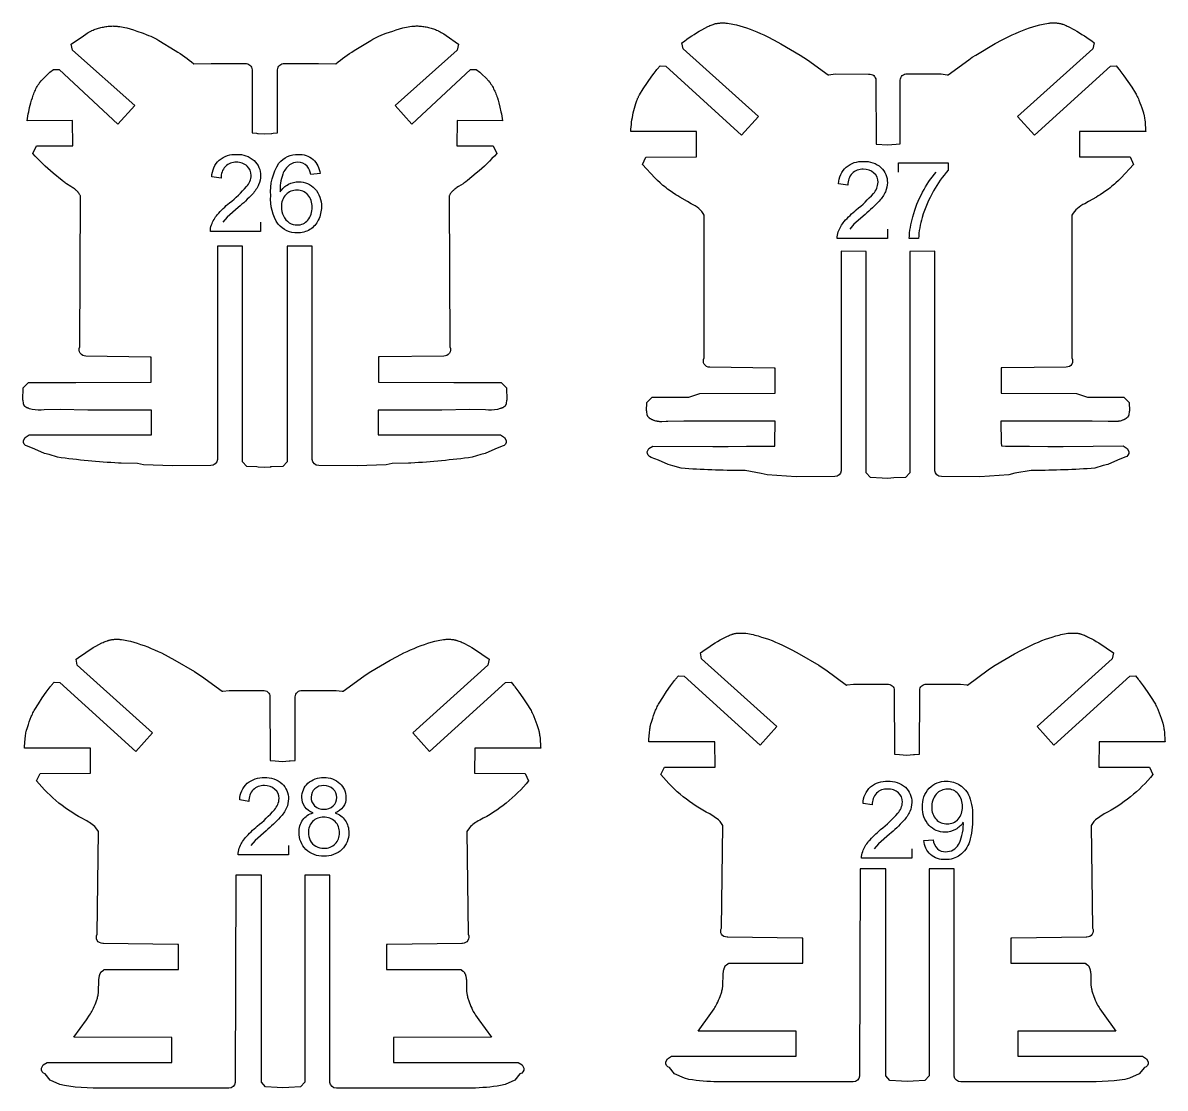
# Model space of a CAD drawing. Extents: x -306 to 77, y -230 to 818.
# Drawn here: x -287.9 to -139.8, y 146.2 to 284.4 of the extents above; entities that cross this region are included whole.
import ezdxf

# ---------------------------------------------------------------- set-up
doc = ezdxf.new("R2010")
doc.units = 0
doc.layers.add('LAYER_1', color=18, linetype='CONTINUOUS')
doc.layers.add('LETTERS', color=1, linetype='CONTINUOUS')

msp = doc.modelspace()

# ---------------------------------------------------------------- linework, layer by layer
at = {"layer": 'LAYER_1'}
for points in [[(-255.8, 226.83), (-255.79, 226.83), (-255.79, 226.83), (-255.79, 226.83), (-255.79, 226.83), (-255.79, 226.83), (-255.79, 226.83), (-255.78, 226.83), (-255.78, 226.83), (-255.78, 226.83), (-255.78, 226.83), (-255.78, 226.83), (-255.78, 226.83), (-255.78, 226.83), (-255.78, 226.83), (-255.78, 226.83), (-255.78, 226.83), (-255.78, 226.83), (-255.78, 226.83), (-255.78, 226.83), (-255.78, 226.83), (-255.78, 226.83), (-255.78, 226.83), (-255.78, 226.83), (-255.78, 226.83), (-255.78, 226.83), (-255.78, 226.83), (-255.78, 226.83), (-255.78, 226.83), (-255.78, 226.83), (-255.78, 226.83), (-255.78, 226.83), (-255.79, 226.83), (-255.79, 226.83), (-255.79, 226.83), (-255.79, 226.82), (-255.79, 226.82), (-255.79, 226.82), (-255.85, 226.82), (-256.58, 226.76), (-257.39, 226.82), (-257.57, 226.84), (-258.9, 226.91), (-259.43, 227.51), (-259.43, 255.46), (-262.69, 255.49), (-262.7, 227.78, -0.398282), (-263.54, 227.03), (-268.52, 226.98), (-272.29, 227.09), (-273.06, 227.29), (-275.16, 227.34), (-275.51, 227.34, -0.021615), (-283.44, 228.09), (-284.54, 228.43), (-285.13, 228.59), (-286.38, 229.14), (-287.35, 229.51, -0.399718), (-287.84, 230.25), (-287.63, 230.66), (-287.1, 230.98), (-271.24, 230.98), (-271.25, 234.21), (-279.49, 234.21), (-283.11, 234.28), (-285.18, 234.23, -0.068065), (-286.74, 234.3), (-287.08, 234.39), (-287.15, 234.41), (-287.22, 234.44), (-287.28, 234.46), (-287.31, 234.47), (-287.35, 234.49), (-287.38, 234.5), (-287.41, 234.52), (-287.44, 234.53), (-287.47, 234.55), (-287.5, 234.57), (-287.53, 234.58), (-287.54, 234.59), (-287.56, 234.6), (-287.57, 234.61), (-287.58, 234.62), (-287.6, 234.63), (-287.61, 234.64), (-287.62, 234.65), (-287.64, 234.67), (-287.65, 234.68), (-287.66, 234.69), (-287.67, 234.7), (-287.68, 234.71), (-287.7, 234.73), (-287.71, 234.74), (-287.72, 234.75), (-287.73, 234.77), (-287.74, 234.78), (-287.74, 234.79), (-287.75, 234.8), (-287.76, 234.81), (-287.76, 234.82), (-287.77, 234.83), (-287.78, 234.84), (-287.78, 234.85), (-287.79, 234.86), (-287.79, 234.87), (-287.8, 234.88), (-287.8, 234.89), (-287.81, 234.9), (-287.81, 234.91), (-287.82, 234.94), (-287.83, 234.96), (-287.84, 234.98), (-287.84, 235.01), (-287.85, 235.03), (-287.85, 235.06), (-287.86, 235.08), (-287.87, 235.13), (-287.9, 235.39), (-287.91, 235.44), (-287.92, 235.48), (-287.93, 235.51), (-287.93, 235.53), (-287.91, 237.09), (-287.19, 237.78), (-282.47, 237.79), (-281.04, 237.8), (-271.32, 237.83), (-271.32, 237.83), (-271.27, 237.83), (-271.27, 237.87), (-271.27, 239.43), (-271.27, 241.09), (-271.4, 241.09), (-279.75, 241.21, -0.562041), (-280.55, 242.4), (-280.46, 261.99), (-280.49, 262.06), (-280.53, 262.12), (-280.57, 262.19), (-280.61, 262.25), (-280.65, 262.31), (-280.69, 262.37), (-280.74, 262.43), (-280.76, 262.46), (-280.78, 262.49), (-280.84, 262.55), (-280.89, 262.6), (-280.95, 262.66), (-281, 262.71), (-281.06, 262.76), (-281.12, 262.81), (-281.18, 262.86), (-281.25, 262.91), (-281.35, 262.99), (-281.46, 263.06), (-281.69, 263.21), (-282.26, 263.56), (-282.38, 263.64), (-282.5, 263.72), (-282.62, 263.81), (-282.85, 263.99), (-283.98, 264.95, -0.041112), (-286.63, 267.5), (-286.17, 268.47), (-281.45, 268.49), (-281.48, 271.77), (-287.36, 271.75), (-287.32, 272.05), (-287.28, 272.34), (-287.23, 272.63), (-287.17, 272.91), (-287.05, 273.48), (-286.9, 274.06), (-286.81, 274.4), (-286.7, 274.73), (-286.65, 274.9), (-286.59, 275.07), (-286.52, 275.23), (-286.45, 275.4), (-286.38, 275.56), (-286.31, 275.73), (-286.23, 275.89), (-286.15, 276.04), (-286.06, 276.2), (-285.97, 276.35), (-285.88, 276.49), (-285.78, 276.64), (-285.72, 276.73), (-285.65, 276.81), (-285.58, 276.9), (-285.51, 276.98), (-285.44, 277.06), (-285.36, 277.14), (-284.58, 277.93, 0.016687), (-283.97, 278.4), (-283.23, 278.37), (-275.61, 271.32), (-273.43, 273.74), (-281.5, 280.91), (-281.66, 281.69), (-280.08, 282.78), (-279.76, 282.99), (-279.6, 283.1), (-279.44, 283.19), (-279.27, 283.29), (-279.11, 283.38), (-279.04, 283.41), (-278.97, 283.44), (-278.83, 283.5), (-278.69, 283.56), (-278.55, 283.62), (-278.4, 283.67), (-278.25, 283.72), (-278.1, 283.76), (-277.95, 283.8), (-277.8, 283.84), (-277.64, 283.87), (-277.49, 283.9), (-277.34, 283.93), (-277.18, 283.96), (-277.03, 283.98), (-276.88, 284), (-276.73, 284.01), (-276.62, 284.02), (-276.51, 284.03), (-276.39, 284.03), (-276.28, 284.04), (-276.17, 284.03), (-276.05, 284.03), (-275.94, 284.03), (-275.82, 284.02), (-275.71, 284.01), (-275.6, 283.99), (-275.37, 283.96), (-275.14, 283.93), (-274.91, 283.88), (-274.69, 283.83), (-274.46, 283.78), (-274.01, 283.65), (-273.57, 283.52), (-273.13, 283.38), (-272.31, 283.09), (-271.96, 282.95), (-271.64, 282.82), (-271.34, 282.7), (-271.07, 282.57), (-270.81, 282.44), (-270.56, 282.31), (-270.31, 282.17), (-268.16, 280.85, -0.02848), (-265.76, 279.14), (-263.5, 279.17), (-263.49, 279.17), (-259.11, 279.16, -0.444122), (-258.21, 278.35), (-258.2, 276.97), (-258.2, 276.93), (-258.17, 270.31), (-258.17, 270.3), (-258.17, 270.16), (-257.64, 270.12), (-257.48, 270.11), (-257.39, 270.11), (-256.53, 270.03), (-255.7, 270.1), (-255.66, 270.1), (-255.46, 270.12), (-254.92, 270.16), (-254.92, 270.31), (-254.92, 270.31), (-254.92, 270.31), (-254.89, 276.97), (-254.89, 276.97), (-254.89, 278.35, -0.444376), (-253.99, 279.16), (-249.61, 279.17), (-249.6, 279.17), (-247.33, 279.14, -0.028452), (-244.94, 280.85), (-242.79, 282.17), (-242.54, 282.31), (-242.29, 282.44), (-242.03, 282.57), (-241.75, 282.7), (-241.46, 282.83), (-241.14, 282.96), (-240.79, 283.09), (-239.96, 283.38), (-239.53, 283.52), (-239.08, 283.66), (-238.64, 283.78), (-238.41, 283.83), (-238.18, 283.88), (-237.95, 283.93), (-237.73, 283.97), (-237.5, 284), (-237.38, 284.01), (-237.27, 284.02), (-237.16, 284.03), (-237.04, 284.03), (-236.93, 284.04), (-236.81, 284.04), (-236.7, 284.04), (-236.59, 284.03), (-236.48, 284.03), (-236.36, 284.02), (-236.21, 284), (-236.06, 283.98), (-235.91, 283.96), (-235.76, 283.93), (-235.61, 283.91), (-235.45, 283.88), (-235.3, 283.84), (-235.14, 283.8), (-234.99, 283.76), (-234.84, 283.72), (-234.69, 283.67), (-234.54, 283.62), (-234.4, 283.56), (-234.26, 283.51), (-234.12, 283.44), (-234.06, 283.41), (-233.99, 283.38), (-233.82, 283.29), (-233.66, 283.19), (-233.49, 283.1), (-233.33, 283), (-233.01, 282.79), (-231.44, 281.69), (-231.6, 280.91), (-239.66, 273.74), (-237.48, 271.32), (-229.87, 278.38), (-229.13, 278.4, 0.016493), (-228.51, 277.93), (-227.73, 277.15), (-227.66, 277.07), (-227.59, 276.98), (-227.51, 276.9), (-227.45, 276.81), (-227.38, 276.73), (-227.31, 276.64), (-227.22, 276.5), (-227.12, 276.35), (-227.03, 276.2), (-226.95, 276.05), (-226.87, 275.89), (-226.79, 275.73), (-226.71, 275.57), (-226.64, 275.4), (-226.57, 275.24), (-226.51, 275.07), (-226.45, 274.9), (-226.39, 274.73), (-226.28, 274.4), (-226.19, 274.06), (-226.05, 273.49), (-225.92, 272.92), (-225.87, 272.63), (-225.82, 272.34), (-225.77, 272.05), (-225.73, 271.75), (-231.62, 271.77), (-231.64, 268.49), (-226.92, 268.48), (-226.46, 267.51, -0.041124), (-229.12, 264.95), (-230.24, 263.99), (-230.48, 263.81), (-230.6, 263.72), (-230.72, 263.64), (-230.84, 263.56), (-231.41, 263.21), (-231.63, 263.07), (-231.74, 262.99), (-231.85, 262.91), (-231.91, 262.87), (-231.97, 262.82), (-232.03, 262.77), (-232.09, 262.71), (-232.15, 262.66), (-232.2, 262.61), (-232.26, 262.55), (-232.31, 262.49), (-232.33, 262.46), (-232.36, 262.43), (-232.4, 262.37), (-232.45, 262.31), (-232.49, 262.25), (-232.53, 262.19), (-232.57, 262.12), (-232.6, 262.06), (-232.64, 261.99), (-232.55, 242.4, -0.561976), (-233.35, 241.21), (-241.69, 241.1), (-241.82, 241.1), (-241.82, 239.43), (-241.82, 237.87), (-241.82, 237.83), (-241.77, 237.83), (-241.77, 237.83), (-232.05, 237.8), (-230.62, 237.8), (-225.9, 237.78), (-225.19, 237.09), (-225.16, 235.53), (-225.17, 235.51), (-225.17, 235.49), (-225.18, 235.44), (-225.19, 235.39), (-225.23, 235.13), (-225.24, 235.08), (-225.24, 235.06), (-225.25, 235.04), (-225.25, 235.01), (-225.26, 234.99), (-225.27, 234.96), (-225.27, 234.94), (-225.28, 234.92), (-225.29, 234.91), (-225.29, 234.89), (-225.3, 234.88), (-225.3, 234.87), (-225.31, 234.86), (-225.31, 234.85), (-225.32, 234.84), (-225.32, 234.83), (-225.33, 234.82), (-225.34, 234.81), (-225.34, 234.8), (-225.35, 234.79), (-225.36, 234.78), (-225.37, 234.77), (-225.38, 234.76), (-225.39, 234.74), (-225.4, 234.73), (-225.41, 234.72), (-225.42, 234.7), (-225.43, 234.69), (-225.45, 234.68), (-225.46, 234.67), (-225.47, 234.66), (-225.48, 234.65), (-225.5, 234.64), (-225.51, 234.63), (-225.52, 234.62), (-225.54, 234.61), (-225.55, 234.6), (-225.57, 234.59), (-225.6, 234.57), (-225.62, 234.55), (-225.65, 234.53), (-225.69, 234.52), (-225.72, 234.5), (-225.75, 234.49), (-225.78, 234.48), (-225.81, 234.46), (-225.88, 234.44), (-225.95, 234.42), (-226.01, 234.4), (-226.36, 234.3, -0.068134), (-227.92, 234.23), (-229.99, 234.28), (-233.61, 234.21), (-241.84, 234.22), (-241.85, 230.98), (-225.99, 230.98), (-225.47, 230.66), (-225.25, 230.25, -0.400029), (-225.75, 229.51), (-226.72, 229.14), (-227.97, 228.59), (-228.55, 228.43), (-229.65, 228.1, -0.021576), (-237.59, 227.34), (-237.93, 227.34), (-240.04, 227.29), (-240.8, 227.09), (-244.58, 226.98), (-249.56, 227.03, -0.398236), (-250.39, 227.78), (-250.41, 255.49), (-253.66, 255.46), (-253.66, 227.51), (-254.2, 226.91), (-255.8, 226.83)], [(-175.76, 268.6), (-174.16, 268.73), (-174.13, 277, -0.444466), (-173.23, 277.81), (-168.84, 277.81), (-168.84, 277.81), (-168.03, 277.71), (-167.93, 277.7), (-165.25, 279.66), (-164.79, 279.97), (-164.33, 280.26), (-161.8, 281.75), (-160.93, 282.22), (-160.06, 282.66), (-159.62, 282.87), (-159.17, 283.08), (-158.72, 283.27), (-158.27, 283.45), (-157.82, 283.62), (-157.36, 283.78), (-156.93, 283.93), (-156.49, 284.06), (-156.04, 284.18), (-155.81, 284.24), (-155.58, 284.29), (-155.36, 284.33), (-155.13, 284.37), (-154.9, 284.4), (-154.79, 284.42), (-154.67, 284.43), (-154.56, 284.43), (-154.44, 284.44), (-154.33, 284.44), (-154.22, 284.44), (-154.1, 284.44), (-153.99, 284.44), (-153.88, 284.43), (-153.76, 284.42), (-153.69, 284.41), (-153.62, 284.4), (-153.55, 284.39), (-153.47, 284.38), (-153.4, 284.36), (-153.33, 284.34), (-153.26, 284.32), (-153.19, 284.3), (-153.11, 284.28), (-153.04, 284.26), (-152.9, 284.21), (-152.76, 284.15), (-152.62, 284.09), (-152.48, 284.03), (-152.35, 283.97), (-151.54, 283.55, -0.026021), (-148.99, 281.87), (-149.15, 281.08), (-158.9, 272.31), (-156.72, 269.89), (-146.88, 278.84), (-146.13, 278.87), (-145.77, 278.45), (-145.71, 278.37), (-145.64, 278.28), (-145.12, 277.59), (-144.6, 276.84), (-144.1, 276.08), (-143.63, 275.34), (-143.55, 275.19), (-143.47, 275.05), (-143.39, 274.89), (-143.31, 274.74), (-143.24, 274.58), (-143.17, 274.41), (-143.04, 274.08), (-142.91, 273.75), (-142.8, 273.41), (-142.59, 272.76), (-142.57, 272.69), (-142.55, 272.61), (-142.53, 272.54), (-142.51, 272.47), (-142.48, 272.32), (-142.45, 272.17), (-142.43, 272.02), (-142.41, 271.86), (-142.38, 271.56), (-142.3, 270.49), (-142.28, 270.34), (-150.86, 270.34), (-150.88, 267.06), (-144.32, 267.05), (-143.86, 266.08), (-145.49, 264.35), (-145.83, 264.01), (-146.17, 263.68), (-146.34, 263.53), (-146.52, 263.37), (-146.72, 263.2), (-146.92, 263.04), (-147.13, 262.88), (-147.34, 262.73), (-147.77, 262.43), (-148.2, 262.15), (-148.44, 261.99), (-148.69, 261.84), (-149.7, 261.27), (-150.2, 260.98, 0.166223), (-151.87, 259.49), (-151.86, 240.97, -0.561996), (-152.59, 239.78), (-160.93, 239.67), (-161.06, 239.67), (-161.06, 238), (-161.06, 236.44), (-161.06, 236.4), (-161.01, 236.4), (-161.01, 236.4), (-151.29, 236.37), (-149.86, 235.9), (-145.14, 235.89), (-144.43, 235.2), (-144.4, 234.1), (-144.41, 234.08), (-144.41, 234.06), (-144.42, 234.01), (-144.43, 233.96), (-144.47, 233.7), (-144.48, 233.65), (-144.48, 233.63), (-144.49, 233.6), (-144.49, 233.58), (-144.5, 233.56), (-144.51, 233.53), (-144.51, 233.51), (-144.52, 233.49), (-144.53, 233.47), (-144.53, 233.46), (-144.54, 233.45), (-144.54, 233.44), (-144.55, 233.43), (-144.55, 233.42), (-144.56, 233.41), (-144.56, 233.4), (-144.57, 233.39), (-144.58, 233.38), (-144.58, 233.37), (-144.59, 233.36), (-144.6, 233.35), (-144.6, 233.34), (-144.61, 233.32), (-144.63, 233.31), (-144.64, 233.3), (-144.65, 233.28), (-144.67, 233.26), (-144.7, 233.23), (-144.72, 233.21), (-144.75, 233.19), (-144.78, 233.16), (-144.81, 233.14), (-144.83, 233.12), (-144.86, 233.1), (-144.89, 233.08), (-144.92, 233.06), (-144.96, 233.04), (-144.99, 233.03), (-145.02, 233.01), (-145.05, 232.99), (-145.08, 232.98), (-145.12, 232.96), (-145.19, 232.93), (-145.25, 232.9), (-145.32, 232.88), (-145.39, 232.86), (-145.46, 232.83), (-145.6, 232.79), (-145.65, 232.78), (-145.71, 232.77), (-145.76, 232.76), (-145.81, 232.75), (-145.86, 232.74), (-145.91, 232.73), (-145.96, 232.72), (-146, 232.72), (-146.05, 232.71), (-146.1, 232.71), (-146.19, 232.71), (-146.28, 232.71), (-146.37, 232.71), (-146.94, 232.73), (-147.04, 232.73), (-147.16, 232.73), (-149.23, 232.77), (-152.85, 232.78), (-156.27, 232.79), (-161.08, 232.79), (-161.02, 229.97), (-161.01, 229.55), (-160.47, 229.54), (-159.43, 229.54), (-158.83, 229.54), (-158.63, 229.54), (-157.36, 229.54), (-154.97, 229.5), (-152.98, 229.49), (-145.23, 229.55), (-144.71, 229.23), (-144.49, 228.82, -0.399962), (-144.99, 228.08), (-145.96, 227.71), (-147.21, 227.16), (-147.79, 227), (-148.89, 226.67, -0.016121), (-156.83, 226.37), (-157.17, 226.37), (-159.28, 226.01), (-160.04, 225.81), (-163.82, 225.55), (-168.8, 225.6, -0.398108), (-169.63, 226.35), (-169.65, 254.82), (-172.9, 254.8), (-172.9, 226.08), (-173.44, 225.48), (-174.95, 225.4), (-175.76, 225.33), (-176.48, 225.39), (-177.99, 225.47), (-178.53, 226.07), (-178.53, 254.79), (-181.78, 254.82), (-181.8, 226.34, -0.398145), (-182.63, 225.6), (-187.61, 225.54), (-191.39, 225.8), (-192.15, 226), (-194.26, 226.36), (-194.6, 226.36, -0.016152), (-202.54, 226.66), (-203.64, 226.99), (-204.22, 227.15), (-205.47, 227.71), (-206.44, 228.07, -0.40006), (-206.94, 228.81), (-206.72, 229.22), (-206.2, 229.54), (-198.45, 229.48), (-196.46, 229.5), (-194.07, 229.53), (-192.8, 229.54), (-190.96, 229.54), (-190.41, 229.54), (-190.41, 229.96), (-190.35, 232.78), (-195.16, 232.79), (-198.58, 232.78), (-202.2, 232.77), (-204.27, 232.72), (-204.39, 232.72), (-204.49, 232.72), (-205.06, 232.7), (-205.15, 232.7), (-205.24, 232.7), (-205.33, 232.7), (-205.38, 232.71), (-205.42, 232.71), (-205.47, 232.72), (-205.52, 232.72), (-205.57, 232.73), (-205.62, 232.74), (-205.67, 232.75), (-205.72, 232.76), (-205.78, 232.77), (-205.83, 232.79), (-205.97, 232.83), (-206.04, 232.85), (-206.11, 232.87), (-206.18, 232.9), (-206.24, 232.93), (-206.31, 232.96), (-206.34, 232.97), (-206.38, 232.99), (-206.41, 233), (-206.44, 233.02), (-206.47, 233.04), (-206.5, 233.06), (-206.54, 233.08), (-206.57, 233.09), (-206.59, 233.12), (-206.62, 233.14), (-206.65, 233.16), (-206.68, 233.18), (-206.71, 233.2), (-206.73, 233.23), (-206.76, 233.25), (-206.78, 233.28), (-206.79, 233.29), (-206.8, 233.3), (-206.81, 233.32), (-206.83, 233.33), (-206.83, 233.34), (-206.84, 233.35), (-206.85, 233.36), (-206.85, 233.37), (-206.86, 233.38), (-206.87, 233.39), (-206.87, 233.4), (-206.88, 233.41), (-206.88, 233.42), (-206.89, 233.43), (-206.89, 233.45), (-206.9, 233.46), (-206.9, 233.47), (-206.91, 233.48), (-206.92, 233.5), (-206.92, 233.53), (-206.93, 233.55), (-206.94, 233.57), (-206.94, 233.6), (-206.95, 233.62), (-206.95, 233.65), (-206.96, 233.7), (-207, 233.95), (-207.01, 234), (-207.02, 234.05), (-207.02, 234.07), (-207.03, 234.1), (-207, 235.19), (-206.29, 235.88), (-201.57, 235.9), (-200.14, 236.36), (-190.42, 236.39), (-190.42, 236.39), (-190.37, 236.39), (-190.37, 236.43), (-190.37, 238), (-190.37, 239.66), (-190.5, 239.66), (-198.84, 239.77, -0.561977), (-199.57, 240.97), (-199.56, 259.48, 0.166253), (-201.23, 260.97), (-201.73, 261.26), (-202.74, 261.84), (-202.99, 261.99), (-203.23, 262.14), (-203.66, 262.43), (-204.09, 262.72), (-204.3, 262.88), (-204.51, 263.04), (-204.71, 263.2), (-204.91, 263.36), (-205.09, 263.52), (-205.26, 263.68), (-205.6, 264.01), (-205.94, 264.34), (-207.57, 266.07), (-207.11, 267.04), (-200.55, 267.05), (-200.57, 270.33), (-209.07, 270.33, -0.043095), (-208.76, 272.75), (-208.67, 273.07), (-208.43, 273.96), (-208.39, 274.11), (-208.34, 274.25), (-208.29, 274.39), (-208.23, 274.54), (-208.2, 274.61), (-208.17, 274.68), (-208.14, 274.75), (-208.1, 274.82), (-208.07, 274.89), (-208.03, 274.96), (-207.99, 275.03), (-207.95, 275.1), (-207.46, 275.88), (-206.91, 276.72), (-206.33, 277.54), (-206.06, 277.93), (-205.79, 278.28), (-205.72, 278.37), (-205.66, 278.44), (-205.29, 278.87), (-204.55, 278.84), (-194.7, 269.88), (-192.53, 272.3), (-202.28, 281.08), (-202.44, 281.86, -0.026016), (-199.88, 283.55), (-199.08, 283.96), (-198.94, 284.03), (-198.81, 284.09), (-198.67, 284.15), (-198.53, 284.2), (-198.39, 284.25), (-198.32, 284.28), (-198.24, 284.3), (-198.17, 284.32), (-198.1, 284.34), (-198.03, 284.35), (-197.96, 284.37), (-197.88, 284.38), (-197.81, 284.4), (-197.74, 284.41), (-197.67, 284.41), (-197.55, 284.42), (-197.44, 284.43), (-197.33, 284.44), (-197.21, 284.44), (-197.1, 284.44), (-196.99, 284.43), (-196.87, 284.43), (-196.76, 284.42), (-196.64, 284.41), (-196.53, 284.4), (-196.3, 284.37), (-196.07, 284.33), (-195.85, 284.28), (-195.62, 284.23), (-195.39, 284.18), (-194.94, 284.05), (-194.5, 283.92), (-194.07, 283.78), (-193.61, 283.62), (-193.16, 283.45), (-192.71, 283.26), (-192.26, 283.07), (-191.81, 282.87), (-191.37, 282.66), (-190.49, 282.21), (-189.63, 281.74), (-187.1, 280.26), (-186.64, 279.96), (-186.18, 279.66), (-183.5, 277.69), (-183.4, 277.71), (-182.59, 277.81), (-182.58, 277.81), (-178.25, 277.8), (-178.2, 277.8), (-178.19, 277.8, -0.440785), (-177.3, 276.99), (-177.27, 268.72), (-175.76, 268.6)], [(-260.31, 173.88), (-260.38, 147, -0.398159), (-261.22, 146.25), (-278.8, 146.25), (-281.13, 146.39), (-282.53, 146.57), (-283.12, 146.73), (-284.37, 147.28), (-285.03, 148.11, -0.399574), (-285.53, 148.85), (-285.31, 149.26), (-284.79, 149.58), (-268.62, 149.58), (-268.63, 152.82), (-281.33, 152.84), (-279.68, 155.1), (-279.27, 155.72), (-279.17, 155.88), (-279.07, 156.04), (-278.98, 156.21), (-278.94, 156.29), (-278.89, 156.38), (-278.78, 156.61), (-278.67, 156.84), (-278.57, 157.08), (-278.48, 157.32), (-278.39, 157.57), (-278.35, 157.69), (-278.31, 157.81), (-278.27, 157.94), (-278.24, 158.06), (-278.21, 158.19), (-278.18, 158.31), (-278.16, 158.4), (-278.15, 158.49), (-278.14, 158.58), (-278.13, 158.67), (-278.12, 158.76), (-278.11, 158.85), (-278.1, 159.03), (-278.09, 159.96), (-278.09, 160.14), (-278.08, 160.23), (-278.07, 160.32), (-278.06, 160.41), (-278.05, 160.5), (-278.04, 160.59), (-278.02, 160.68), (-278, 160.76), (-277.99, 160.81), (-277.98, 160.85), (-277.97, 160.89), (-277.96, 160.93), (-277.94, 160.98), (-277.93, 161.02), (-277.91, 161.06), (-277.9, 161.1), (-277.88, 161.14), (-277.86, 161.18), (-277.86, 161.19), (-277.85, 161.2), (-277.85, 161.21), (-277.84, 161.22), (-277.83, 161.23), (-277.83, 161.24), (-277.82, 161.25), (-277.82, 161.26), (-277.81, 161.27), (-277.8, 161.27), (-277.8, 161.28), (-277.79, 161.29), (-277.78, 161.31), (-277.76, 161.32), (-277.75, 161.34), (-277.74, 161.35), (-277.72, 161.37), (-277.71, 161.38), (-277.69, 161.39), (-277.67, 161.41), (-277.64, 161.43), (-277.47, 161.56), (-277.44, 161.59), (-277.42, 161.6), (-277.4, 161.62), (-277.38, 161.63), (-277.37, 161.65), (-267.78, 161.64), (-267.78, 161.64), (-267.73, 161.64), (-267.73, 161.68), (-267.73, 163.24), (-267.73, 164.9), (-267.86, 164.9), (-277.49, 165.02), (-277.58, 165.02, -0.561995), (-278.31, 166.21), (-278.14, 179.52), (-278.47, 180.02, 0.095105), (-279.82, 181.01, -0.102801), (-286.15, 186.11), (-285.69, 187.08), (-279.14, 187.09), (-279.16, 190.37), (-287.74, 190.37), (-287.72, 190.52), (-287.63, 191.59), (-287.6, 191.9), (-287.59, 192.05), (-287.56, 192.2), (-287.54, 192.35), (-287.51, 192.5), (-287.49, 192.57), (-287.47, 192.65), (-287.45, 192.72), (-287.43, 192.79), (-287.22, 193.44), (-287.1, 193.78), (-286.98, 194.11), (-286.85, 194.45), (-286.78, 194.61), (-286.7, 194.77), (-286.63, 194.93), (-286.55, 195.08), (-286.47, 195.23), (-286.38, 195.37), (-285.92, 196.11), (-285.42, 196.87), (-284.9, 197.62), (-284.38, 198.32), (-284.31, 198.4), (-284.25, 198.48), (-283.88, 198.9), (-283.14, 198.88), (-273.29, 189.92), (-271.12, 192.34), (-280.87, 201.12), (-281.02, 201.9, -0.026047), (-278.47, 203.59), (-277.67, 204), (-277.53, 204.06), (-277.39, 204.13), (-277.26, 204.19), (-277.12, 204.24), (-276.97, 204.29), (-276.9, 204.31), (-276.83, 204.34), (-276.76, 204.36), (-276.69, 204.38), (-276.62, 204.39), (-276.54, 204.41), (-276.47, 204.42), (-276.4, 204.44), (-276.33, 204.45), (-276.25, 204.45), (-276.14, 204.46), (-276.03, 204.47), (-275.91, 204.47), (-275.8, 204.48), (-275.69, 204.48), (-275.57, 204.47), (-275.46, 204.47), (-275.35, 204.46), (-275.23, 204.45), (-275.12, 204.44), (-274.89, 204.4), (-274.66, 204.37), (-274.43, 204.32), (-274.21, 204.27), (-273.98, 204.22), (-273.53, 204.09), (-273.09, 203.96), (-272.66, 203.82), (-272.2, 203.66), (-271.74, 203.49), (-271.29, 203.3), (-270.85, 203.11), (-270.4, 202.91), (-269.96, 202.7), (-269.08, 202.25), (-268.22, 201.78), (-265.69, 200.29), (-265.22, 200), (-264.77, 199.7), (-262.09, 197.73), (-261.99, 197.75), (-261.18, 197.85), (-261.17, 197.85), (-256.79, 197.84, -0.444437), (-255.89, 197.03), (-255.85, 188.76), (-255.22, 188.71), (-254.26, 188.63), (-253.39, 188.71), (-253.32, 188.71), (-253.27, 188.71), (-252.63, 188.76), (-252.6, 197.03, -0.444487), (-251.7, 197.84), (-247.31, 197.85), (-247.31, 197.85), (-246.5, 197.75), (-246.4, 197.73), (-243.72, 199.7), (-243.26, 200), (-242.8, 200.29), (-240.27, 201.78), (-239.4, 202.25), (-238.53, 202.7), (-238.09, 202.91), (-237.64, 203.11), (-237.19, 203.3), (-236.74, 203.49), (-236.29, 203.66), (-235.83, 203.82), (-235.4, 203.96), (-234.96, 204.09), (-234.51, 204.22), (-234.28, 204.27), (-234.05, 204.32), (-233.83, 204.37), (-233.6, 204.4), (-233.37, 204.44), (-233.26, 204.45), (-233.14, 204.46), (-233.03, 204.47), (-232.91, 204.47), (-232.8, 204.48), (-232.69, 204.48), (-232.57, 204.47), (-232.46, 204.47), (-232.35, 204.46), (-232.23, 204.45), (-232.16, 204.45), (-232.09, 204.44), (-232.01, 204.42), (-231.94, 204.41), (-231.87, 204.39), (-231.8, 204.38), (-231.73, 204.36), (-231.65, 204.34), (-231.58, 204.31), (-231.51, 204.29), (-231.37, 204.24), (-231.23, 204.19), (-231.09, 204.13), (-230.95, 204.06), (-230.82, 204), (-230.01, 203.59, -0.026111), (-227.46, 201.9), (-227.62, 201.12), (-237.37, 192.34), (-235.19, 189.92), (-225.34, 198.88), (-224.6, 198.9), (-224.24, 198.48), (-224.18, 198.4), (-224.11, 198.32), (-223.59, 197.62), (-223.07, 196.87), (-222.57, 196.11), (-222.1, 195.37), (-222.02, 195.23), (-221.94, 195.08), (-221.86, 194.93), (-221.78, 194.77), (-221.71, 194.61), (-221.64, 194.45), (-221.51, 194.11), (-221.38, 193.78), (-221.27, 193.44), (-221.06, 192.79), (-221.04, 192.72), (-221.02, 192.65), (-221, 192.57), (-220.98, 192.5), (-220.95, 192.35), (-220.92, 192.2), (-220.9, 192.05), (-220.88, 191.9), (-220.85, 191.59), (-220.77, 190.52), (-220.75, 190.37), (-229.32, 190.37), (-229.35, 187.09), (-222.79, 187.08), (-222.33, 186.11, -0.102815), (-228.67, 181.01, 0.095005), (-230.02, 180.02), (-230.34, 179.52), (-230.18, 166.21, -0.561639), (-230.9, 165.02), (-230.99, 165.02), (-240.63, 164.9), (-240.76, 164.9), (-240.76, 163.24), (-240.76, 161.68), (-240.76, 161.64), (-240.71, 161.64), (-240.71, 161.64), (-231.12, 161.65), (-231.1, 161.63), (-231.09, 161.62), (-231.07, 161.6), (-231.05, 161.59), (-231.02, 161.56), (-230.84, 161.43), (-230.81, 161.41), (-230.8, 161.39), (-230.78, 161.38), (-230.77, 161.37), (-230.75, 161.35), (-230.74, 161.34), (-230.72, 161.32), (-230.71, 161.31), (-230.69, 161.29), (-230.69, 161.28), (-230.68, 161.27), (-230.68, 161.27), (-230.67, 161.26), (-230.66, 161.25), (-230.66, 161.24), (-230.65, 161.23), (-230.65, 161.22), (-230.64, 161.21), (-230.64, 161.2), (-230.63, 161.19), (-230.63, 161.18), (-230.61, 161.14), (-230.59, 161.1), (-230.57, 161.06), (-230.56, 161.02), (-230.54, 160.98), (-230.53, 160.93), (-230.52, 160.89), (-230.51, 160.85), (-230.49, 160.81), (-230.48, 160.76), (-230.47, 160.68), (-230.45, 160.59), (-230.44, 160.5), (-230.42, 160.41), (-230.41, 160.32), (-230.41, 160.23), (-230.4, 160.14), (-230.39, 159.96), (-230.38, 159.03), (-230.37, 158.85), (-230.37, 158.76), (-230.36, 158.67), (-230.35, 158.58), (-230.34, 158.49), (-230.32, 158.4), (-230.31, 158.31), (-230.28, 158.19), (-230.25, 158.06), (-230.22, 157.94), (-230.18, 157.81), (-230.14, 157.69), (-230.1, 157.57), (-230.01, 157.32), (-229.92, 157.08), (-229.81, 156.84), (-229.7, 156.61), (-229.59, 156.38), (-229.55, 156.29), (-229.51, 156.21), (-229.42, 156.04), (-229.32, 155.88), (-229.22, 155.72), (-228.8, 155.1), (-227.16, 152.84), (-239.86, 152.82), (-239.87, 149.58), (-223.7, 149.58), (-223.18, 149.26), (-222.96, 148.85, -0.399927), (-223.46, 148.11), (-224.12, 147.28), (-225.37, 146.73), (-225.96, 146.57, -0.033144), (-229.68, 146.25), (-247.27, 146.25, -0.398265), (-248.1, 147), (-248.12, 173.88), (-249.32, 173.88), (-251.36, 173.88), (-251.36, 160.82), (-251.36, 147.75), (-251.37, 147.75), (-251.37, 147.03), (-251.91, 146.43), (-253.42, 146.35), (-254.23, 146.28), (-254.95, 146.34), (-256.46, 146.42), (-257, 147.02), (-257, 173.88), (-258.71, 173.88), (-260.31, 173.88)], [(-179.33, 174.69), (-179.4, 147.81, -0.398274), (-180.24, 147.06), (-197.82, 147.06, -0.033126), (-201.55, 147.38), (-202.13, 147.54), (-203.39, 148.1), (-204.05, 148.93, -0.39987), (-204.55, 149.67), (-204.33, 150.07), (-203.81, 150.39), (-187.64, 150.39), (-187.65, 153.63), (-200.35, 153.66), (-198.7, 155.91), (-198.28, 156.54), (-198.18, 156.7), (-198.09, 156.86), (-198, 157.02), (-197.95, 157.1), (-197.91, 157.19), (-197.8, 157.42), (-197.69, 157.66), (-197.59, 157.9), (-197.49, 158.14), (-197.41, 158.38), (-197.36, 158.5), (-197.33, 158.63), (-197.29, 158.75), (-197.26, 158.87), (-197.23, 159), (-197.2, 159.13), (-197.18, 159.21), (-197.17, 159.3), (-197.15, 159.39), (-197.14, 159.48), (-197.14, 159.57), (-197.13, 159.66), (-197.12, 159.84), (-197.11, 160.77), (-197.1, 160.95), (-197.1, 161.04), (-197.09, 161.13), (-197.08, 161.22), (-197.07, 161.31), (-197.06, 161.4), (-197.04, 161.49), (-197.02, 161.58), (-197.01, 161.62), (-197, 161.66), (-196.99, 161.7), (-196.97, 161.75), (-196.96, 161.79), (-196.95, 161.83), (-196.93, 161.87), (-196.91, 161.91), (-196.9, 161.95), (-196.88, 161.99), (-196.87, 162), (-196.87, 162.01), (-196.86, 162.02), (-196.86, 162.03), (-196.85, 162.04), (-196.85, 162.05), (-196.84, 162.06), (-196.84, 162.07), (-196.83, 162.08), (-196.82, 162.09), (-196.82, 162.1), (-196.81, 162.1), (-196.8, 162.12), (-196.78, 162.14), (-196.77, 162.15), (-196.75, 162.16), (-196.74, 162.18), (-196.72, 162.19), (-196.71, 162.21), (-196.69, 162.22), (-196.66, 162.25), (-196.49, 162.37), (-196.45, 162.4), (-196.44, 162.41), (-196.42, 162.43), (-196.4, 162.44), (-196.39, 162.46), (-186.8, 162.45), (-186.8, 162.45), (-186.75, 162.45), (-186.75, 162.49), (-186.75, 164.05), (-186.75, 165.72), (-186.88, 165.72), (-196.51, 165.83), (-196.6, 165.83, -0.562277), (-197.33, 167.02), (-197.16, 180.33), (-197.49, 180.83), (-197.7, 181.06), (-198.84, 181.82, -0.102796), (-205.17, 186.92), (-204.71, 187.89), (-198.15, 187.9), (-198.18, 191.18), (-206.75, 191.18), (-206.72, 191.49), (-206.65, 192.4), (-206.62, 192.71), (-206.6, 192.86), (-206.58, 193.01), (-206.56, 193.16), (-206.53, 193.31), (-206.51, 193.38), (-206.49, 193.46), (-206.47, 193.53), (-206.45, 193.6), (-206.24, 194.26), (-206.12, 194.59), (-206, 194.93), (-205.86, 195.26), (-205.79, 195.42), (-205.72, 195.58), (-205.65, 195.74), (-205.57, 195.89), (-205.49, 196.04), (-205.4, 196.18), (-204.94, 196.92), (-204.44, 197.69), (-203.92, 198.43), (-203.4, 199.13), (-203.33, 199.22), (-203.27, 199.29), (-202.9, 199.72), (-202.16, 199.69), (-192.31, 190.73), (-190.14, 193.15), (-199.89, 201.93), (-200.04, 202.71, -0.026032), (-197.49, 204.4), (-196.69, 204.81), (-196.55, 204.88), (-196.41, 204.94), (-196.27, 205), (-196.13, 205.05), (-195.99, 205.1), (-195.92, 205.13), (-195.85, 205.15), (-195.78, 205.17), (-195.71, 205.19), (-195.64, 205.21), (-195.56, 205.22), (-195.49, 205.24), (-195.42, 205.25), (-195.34, 205.26), (-195.27, 205.27), (-195.16, 205.28), (-195.05, 205.28), (-194.93, 205.29), (-194.82, 205.29), (-194.71, 205.29), (-194.59, 205.28), (-194.48, 205.28), (-194.36, 205.27), (-194.25, 205.26), (-194.14, 205.25), (-193.91, 205.22), (-193.68, 205.18), (-193.45, 205.13), (-193.22, 205.08), (-193, 205.03), (-192.55, 204.91), (-192.11, 204.77), (-191.67, 204.63), (-191.22, 204.47), (-190.76, 204.3), (-190.31, 204.11), (-189.86, 203.92), (-189.42, 203.72), (-188.98, 203.51), (-188.1, 203.06), (-187.24, 202.59), (-184.71, 201.11), (-184.24, 200.81), (-183.79, 200.51), (-181.11, 198.54), (-181.01, 198.56), (-180.2, 198.66), (-180.19, 198.66), (-175.81, 198.65, -0.444122), (-174.91, 197.84), (-174.87, 189.57), (-174.24, 189.53), (-173.28, 189.44), (-172.4, 189.52), (-172.34, 189.52), (-172.29, 189.53), (-171.65, 189.57), (-171.61, 197.84, -0.444466), (-170.71, 198.65), (-166.33, 198.66), (-166.32, 198.66), (-165.51, 198.56), (-165.42, 198.54), (-162.74, 200.51), (-162.28, 200.81), (-161.82, 201.11), (-159.29, 202.59), (-158.42, 203.06), (-157.55, 203.51), (-157.1, 203.72), (-156.66, 203.92), (-156.21, 204.11), (-155.76, 204.3), (-155.31, 204.47), (-154.85, 204.63), (-154.42, 204.77), (-153.97, 204.91), (-153.53, 205.03), (-153.3, 205.08), (-153.07, 205.13), (-152.84, 205.18), (-152.62, 205.22), (-152.39, 205.25), (-152.27, 205.26), (-152.16, 205.27), (-152.05, 205.28), (-151.93, 205.28), (-151.82, 205.29), (-151.7, 205.29), (-151.59, 205.29), (-151.48, 205.28), (-151.36, 205.28), (-151.25, 205.27), (-151.18, 205.26), (-151.11, 205.25), (-151.03, 205.24), (-150.96, 205.22), (-150.89, 205.21), (-150.82, 205.19), (-150.74, 205.17), (-150.67, 205.15), (-150.6, 205.13), (-150.53, 205.1), (-150.39, 205.05), (-150.25, 205), (-150.11, 204.94), (-149.97, 204.88), (-149.84, 204.81), (-149.03, 204.4, -0.026104), (-146.48, 202.71), (-146.64, 201.93), (-156.39, 193.15), (-154.21, 190.73), (-144.36, 199.69), (-143.62, 199.72), (-143.26, 199.29), (-143.19, 199.22), (-143.13, 199.13), (-142.61, 198.43), (-142.09, 197.69), (-141.59, 196.92), (-141.12, 196.18), (-141.04, 196.04), (-140.96, 195.89), (-140.88, 195.74), (-140.8, 195.58), (-140.73, 195.42), (-140.66, 195.26), (-140.53, 194.93), (-140.4, 194.59), (-140.28, 194.26), (-140.08, 193.6), (-140.05, 193.53), (-140.03, 193.46), (-140.02, 193.38), (-140, 193.31), (-139.97, 193.16), (-139.94, 193.01), (-139.92, 192.86), (-139.9, 192.71), (-139.87, 192.4), (-139.79, 191.33), (-139.77, 191.18), (-148.34, 191.18), (-148.37, 187.9), (-141.81, 187.89), (-141.35, 186.92, -0.102839), (-147.69, 181.82), (-148.82, 181.06), (-149.04, 180.83), (-149.36, 180.33), (-149.2, 167.02, -0.561949), (-149.92, 165.83), (-150.01, 165.83), (-159.64, 165.72), (-159.77, 165.72), (-159.77, 164.05), (-159.77, 162.49), (-159.77, 162.45), (-159.73, 162.45), (-159.72, 162.45), (-150.14, 162.46), (-150.12, 162.44), (-150.1, 162.43), (-150.09, 162.41), (-150.07, 162.4), (-150.04, 162.37), (-149.86, 162.25), (-149.83, 162.22), (-149.81, 162.21), (-149.8, 162.19), (-149.78, 162.18), (-149.77, 162.16), (-149.75, 162.15), (-149.74, 162.14), (-149.73, 162.12), (-149.71, 162.1), (-149.71, 162.1), (-149.7, 162.09), (-149.69, 162.08), (-149.69, 162.07), (-149.68, 162.06), (-149.68, 162.05), (-149.67, 162.04), (-149.67, 162.03), (-149.66, 162.02), (-149.65, 162.01), (-149.65, 162), (-149.64, 161.99), (-149.63, 161.95), (-149.61, 161.91), (-149.59, 161.87), (-149.58, 161.83), (-149.56, 161.79), (-149.55, 161.75), (-149.54, 161.7), (-149.52, 161.66), (-149.51, 161.62), (-149.5, 161.58), (-149.48, 161.49), (-149.47, 161.4), (-149.45, 161.31), (-149.44, 161.22), (-149.43, 161.13), (-149.43, 161.04), (-149.42, 160.95), (-149.41, 160.77), (-149.4, 159.84), (-149.39, 159.66), (-149.39, 159.57), (-149.38, 159.48), (-149.37, 159.39), (-149.36, 159.3), (-149.34, 159.21), (-149.33, 159.13), (-149.3, 159), (-149.27, 158.87), (-149.23, 158.75), (-149.2, 158.63), (-149.16, 158.5), (-149.12, 158.38), (-149.03, 158.14), (-148.93, 157.9), (-148.83, 157.66), (-148.72, 157.42), (-148.61, 157.19), (-148.57, 157.1), (-148.53, 157.02), (-148.43, 156.86), (-148.34, 156.7), (-148.24, 156.54), (-147.82, 155.91), (-146.18, 153.66), (-158.88, 153.63), (-158.89, 150.39), (-142.72, 150.39), (-142.19, 150.07), (-141.98, 149.67, -0.400064), (-142.47, 148.93), (-143.14, 148.1), (-144.39, 147.54), (-144.98, 147.38), (-146.38, 147.2), (-148.7, 147.06), (-166.28, 147.06, -0.398154), (-167.12, 147.81), (-167.14, 174.69), (-168.34, 174.69), (-170.38, 174.69), (-170.38, 161.63), (-170.38, 148.56), (-170.39, 148.56), (-170.39, 147.84), (-170.92, 147.24), (-172.44, 147.16), (-173.25, 147.09), (-173.97, 147.15), (-175.48, 147.24), (-176.02, 147.84), (-176.02, 174.69), (-177.73, 174.69), (-179.33, 174.69)]]:
    msp.add_lwpolyline(points, format="xyb", dxfattribs=at)
at = {"layer": 'LETTERS'}
for points in [[(-257.1, 258.58), (-257.1, 257.38), (-263.61, 257.38, -0.097474), (-263.47, 258.24, -0.08646), (-262.69, 259.57, -0.045911), (-261.13, 261.08, 0.040779), (-258.92, 263.21, 0.172586), (-258.31, 264.66, 0.219617), (-258.84, 265.86, 0.193668), (-260.23, 266.35, 0.206195), (-261.67, 265.81, 0.202699), (-262.22, 264.3), (-263.43, 264.48, -0.196814), (-262.46, 266.64, -0.186558), (-260.2, 267.38, -0.197806), (-257.94, 266.58, -0.214499), (-257.1, 264.62, -0.101399), (-257.35, 263.45, -0.080554), (-258.15, 262.23, -0.030754), (-260.01, 260.49), (-261.43, 259.24), (-261.99, 258.58)], [(-249.39, 264.91), (-250.6, 264.79, 0.126501), (-251.06, 265.83, 0.214441), (-252.28, 266.35, 0.155606), (-253.34, 266.03, 0.132823), (-254.23, 264.8, 0.091829), (-254.57, 262.5, -0.131952), (-253.49, 263.5, -0.119806), (-252.15, 263.82, -0.213787), (-250.07, 262.92, -0.199696), (-249.21, 260.6, -0.118427), (-249.61, 258.86, -0.143669), (-250.72, 257.62, -0.139573), (-252.32, 257.2, -0.230165), (-254.81, 258.32, -0.173379), (-255.78, 262.03, -0.167201), (-254.71, 266.23, -0.237815), (-252.21, 267.38, -0.187038), (-250.29, 266.72, -0.188201), (-249.39, 264.91)], [(-175.8, 257.68), (-175.8, 256.47), (-182.31, 256.47, -0.097474), (-182.17, 257.33, -0.08646), (-181.39, 258.67, -0.045911), (-179.83, 260.18, 0.040779), (-177.62, 262.3, 0.172586), (-177, 263.76, 0.219617), (-177.54, 264.96, 0.193668), (-178.92, 265.45, 0.206195), (-180.37, 264.91, 0.202699), (-180.92, 263.4), (-182.12, 263.58, -0.196814), (-181.15, 265.73, -0.186558), (-178.9, 266.47, -0.197806), (-176.63, 265.68, -0.214499), (-175.8, 263.71, -0.101399), (-176.04, 262.54, -0.080554), (-176.85, 261.33, -0.030754), (-178.7, 259.58), (-180.13, 258.34), (-180.69, 257.68)], [(-174.35, 265.09), (-174.35, 266.29), (-167.91, 266.29), (-167.91, 265.32, 0.060347), (-169.82, 262.63, 0.058125), (-171.29, 259.2, 0.055346), (-171.76, 256.47), (-172.97, 256.47, -0.059451), (-172.5, 259.3, -0.058466), (-171.23, 262.49, -0.057287), (-169.47, 265.09)], [(-254.39, 260.6, 0.112533), (-254.12, 259.4, 0.144169), (-253.37, 258.52, 0.145127), (-252.33, 258.22, 0.22507), (-250.97, 258.84, 0.187105), (-250.42, 260.53, 0.1924), (-250.96, 262.15, 0.219238), (-252.38, 262.74, 0.208392), (-253.81, 262.15, 0.204963), (-254.39, 260.6)], [(-253.49, 177.73), (-253.49, 176.53), (-259.99, 176.53, -0.097474), (-259.86, 177.39, -0.08646), (-259.08, 178.72, -0.045911), (-257.52, 180.23, 0.040779), (-255.31, 182.36, 0.172586), (-254.69, 183.81, 0.219617), (-255.23, 185.01, 0.193668), (-256.61, 185.5, 0.206195), (-258.06, 184.96, 0.202699), (-258.61, 183.45), (-259.81, 183.63, -0.196814), (-258.84, 185.79, -0.186558), (-256.59, 186.53, -0.197806), (-254.32, 185.73, -0.214499), (-253.49, 183.77, -0.101399), (-253.73, 182.59, -0.080554), (-254.54, 181.38, -0.030754), (-256.39, 179.64), (-257.82, 178.39), (-258.38, 177.73)], [(-250.29, 181.95, -0.154301), (-251.38, 182.74, -0.156053), (-251.74, 183.97, -0.214883), (-250.96, 185.79, -0.197968), (-248.9, 186.53, -0.198952), (-246.81, 185.77, -0.214096), (-246.02, 183.94, -0.155234), (-246.37, 182.74, -0.15259), (-247.44, 181.95, -0.165647), (-246.11, 180.98, -0.153221), (-245.66, 179.38, -0.209259), (-246.54, 177.22, -0.203953), (-248.88, 176.34, -0.204604), (-251.22, 177.22, -0.208562), (-252.1, 179.41, -0.159411), (-251.63, 181.05, -0.176935), (-250.29, 181.95)], [(-250.54, 184.01, 0.209471), (-250.09, 182.87, 0.202556), (-248.87, 182.43, 0.203005), (-247.67, 182.87, 0.209754), (-247.22, 183.94, 0.209959), (-247.68, 185.05, 0.203457), (-248.88, 185.5, 0.200999), (-250.08, 185.06, 0.212142), (-250.54, 184.01)], [(-172.64, 177.28), (-172.64, 176.07), (-179.14, 176.07, -0.097474), (-179, 176.93, -0.08646), (-178.23, 178.27, -0.045911), (-176.67, 179.78, 0.040779), (-174.46, 181.9, 0.172586), (-173.84, 183.36, 0.219617), (-174.37, 184.56, 0.193668), (-175.76, 185.05, 0.206195), (-177.21, 184.51, 0.202699), (-177.76, 183), (-178.96, 183.18, -0.196814), (-177.99, 185.33, -0.186558), (-175.74, 186.07, -0.197806), (-173.47, 185.28, -0.214499), (-172.64, 183.31, -0.101399), (-172.88, 182.14, -0.080554), (-173.69, 180.93, -0.030754), (-175.54, 179.18), (-176.97, 177.94), (-177.53, 177.28)], [(-171.07, 178.36), (-169.87, 178.48, 0.166693), (-169.3, 177.29, 0.189901), (-168.24, 176.92, 0.271367), (-166.56, 177.86, 0.070359), (-166.13, 179.02, 0.061052), (-165.94, 180.51), (-165.95, 180.75, -0.124963), (-166.95, 179.81, -0.133015), (-168.32, 179.45, -0.214712), (-170.4, 180.34, -0.19836), (-171.25, 182.71, -0.200018), (-170.36, 185.15, -0.212988), (-168.14, 186.07, -0.149189), (-166.38, 185.55, -0.150589), (-165.16, 184.06, -0.096672), (-164.75, 181.25, -0.084583), (-165.16, 178.21, -0.151782), (-166.38, 176.48, -0.162389), (-168.29, 175.89, -0.187715), (-170.19, 176.54, -0.187552), (-171.07, 178.36)], [(-166.07, 182.77, 0.188792), (-166.62, 184.43, 0.223569), (-168, 185.05, 0.222824), (-169.45, 184.39, 0.190504), (-170.05, 182.67, 0.19933), (-169.48, 181.12, 0.213795), (-168.03, 180.53, 0.217138), (-166.62, 181.12, 0.194331), (-166.07, 182.77)], [(-250.9, 179.41, 0.112278), (-250.67, 178.39, 0.165133), (-249.93, 177.64, 0.125176), (-248.87, 177.37, 0.209173), (-247.42, 177.93, 0.203875), (-246.86, 179.37, 0.434621), (-248.91, 181.4, 0.212186), (-250.35, 180.83, 0.201219), (-250.9, 179.41)]]:
    msp.add_lwpolyline(points, format="xyb", dxfattribs=at)

doc.saveas('drawing.dxf')
